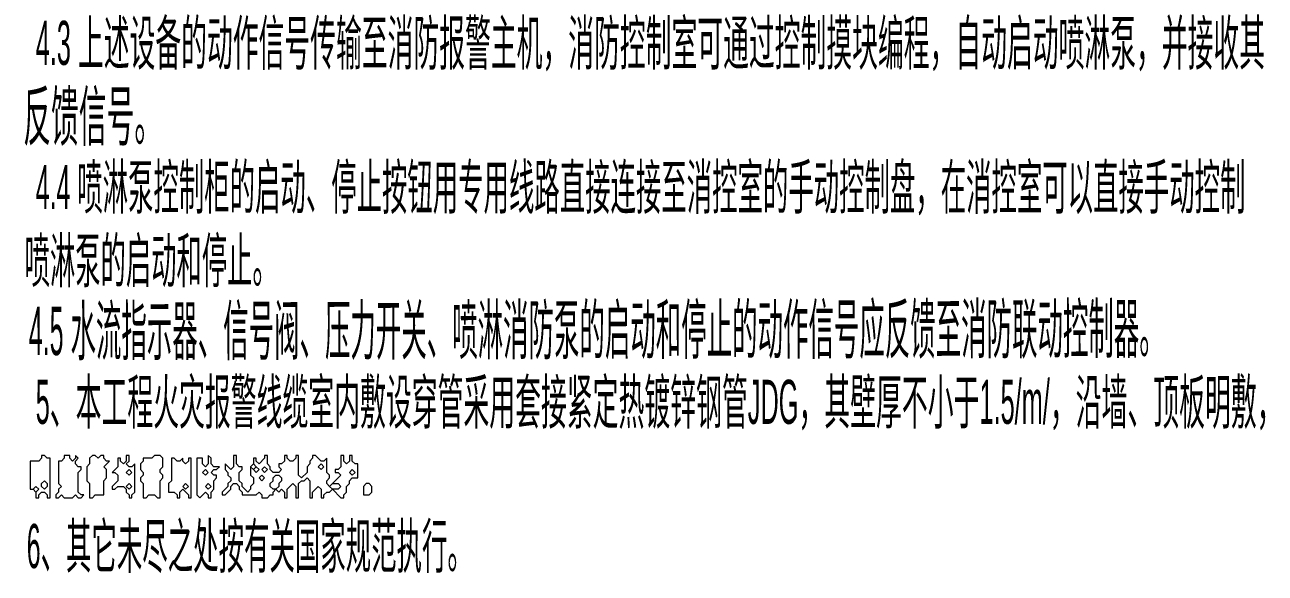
# Model space of a CAD drawing. Extents: x 67 to 2454, y 50 to 1737.
# Drawn here: x 1354.1 to 1793.3, y 663.3 to 857.3 of the extents above; entities that cross this region are included whole.
import ezdxf

# ---------------------------------------------------------------- set-up
doc = ezdxf.new("R2010")
doc.units = 0
doc.layers.add('OCR_TEXT', color=6, linetype='Continuous', lineweight=0)
doc.layers.add('TEXT_FALLBACK_OUTLINE', color=2, linetype='Continuous', lineweight=0)
doc.styles.add('wqy-unicode', font='wqy-unicode.lff')

msp = doc.modelspace()

# ---------------------------------------------------------------- linework, layer by layer
at = {"layer": 'TEXT_FALLBACK_OUTLINE', "color": 2}
for points in [[(1360, 705), (1360, 704), (1359, 703), (1356, 703), (1356, 693), (1357, 693), (1358, 692), (1358, 690), (1359, 690), (1359, 691), (1360, 692), (1361, 692), (1362, 691), (1362, 690), (1363, 690), (1363, 704), (1362, 704), (1361, 705)], [(1368, 705), (1368, 704), (1367, 703), (1366, 703), (1366, 695), (1367, 694), (1366, 693), (1366, 692), (1365, 691), (1365, 690), (1366, 690), (1367, 691), (1368, 690), (1371, 690), (1372, 691), (1373, 690), (1374, 690), (1375, 691), (1374, 691), (1373, 692), (1373, 699), (1374, 700), (1374, 701), (1373, 701), (1372, 702), (1372, 703), (1373, 704), (1372, 705), (1372, 704), (1371, 703), (1370, 704), (1370, 705)], [(1378, 705), (1377, 704), (1377, 702), (1376, 701), (1376, 696), (1377, 695), (1377, 690), (1378, 690), (1379, 691), (1382, 691), (1382, 696), (1383, 697), (1383, 700), (1382, 701), (1384, 703), (1383, 703), (1382, 704), (1382, 705), (1381, 705), (1380, 704), (1379, 705)], [(1390, 705), (1390, 703), (1389, 702), (1388, 703), (1388, 704), (1387, 704), (1387, 701), (1385, 699), (1386, 699), (1387, 698), (1387, 696), (1385, 694), (1385, 693), (1386, 693), (1387, 694), (1389, 694), (1390, 693), (1390, 692), (1391, 691), (1391, 690), (1392, 690), (1392, 691), (1393, 692), (1393, 702), (1392, 701), (1391, 701), (1390, 702), (1391, 703), (1391, 705)], [(1400, 705), (1399, 704), (1396, 704), (1396, 703), (1395, 702), (1395, 700), (1396, 699), (1396, 698), (1395, 697), (1395, 696), (1396, 695), (1396, 690), (1397, 690), (1398, 691), (1400, 691), (1401, 690), (1402, 690), (1402, 696), (1403, 697), (1403, 698), (1402, 699), (1402, 700), (1403, 701), (1403, 704), (1402, 705)], [(1406, 704), (1406, 696), (1405, 695), (1405, 692), (1407, 692), (1408, 691), (1408, 690), (1409, 690), (1409, 692), (1410, 693), (1412, 691), (1412, 690), (1413, 690), (1413, 704), (1412, 704), (1412, 703), (1411, 702), (1410, 703), (1410, 704), (1409, 703), (1408, 703), (1407, 704)], [(1419, 705), (1419, 702), (1418, 701), (1417, 702), (1417, 704), (1415, 704), (1415, 691), (1416, 690), (1418, 692), (1419, 691), (1419, 690), (1420, 690), (1420, 692), (1421, 693), (1421, 696), (1422, 697), (1422, 698), (1421, 698), (1420, 699), (1421, 700), (1422, 700), (1423, 701), (1421, 701), (1420, 702), (1420, 704)], [(1390, 699), (1391, 700), (1392, 699), (1391, 698)], [(1417, 699), (1418, 700), (1419, 699), (1418, 698)], [(1434, 701), (1435, 702), (1436, 701), (1435, 700)], [(1435, 700), (1436, 701), (1437, 700), (1436, 699)], [(1438, 700), (1439, 701), (1440, 700), (1439, 699)], [(1458, 701), (1459, 702), (1460, 701), (1459, 700)], [(1469, 699), (1470, 700), (1471, 699), (1470, 698)], [(1360, 695), (1361, 696), (1362, 695), (1362, 694), (1361, 693), (1360, 694)], [(1390, 694), (1391, 695), (1392, 694), (1391, 693)], [(1410, 694), (1411, 695), (1412, 694), (1411, 693)], [(1418, 694), (1419, 695), (1420, 694), (1419, 693)], [(1437, 697), (1438, 698), (1439, 697), (1438, 696)], [(1442, 697), (1443, 698), (1444, 698), (1445, 697), (1445, 696), (1444, 695), (1444, 694), (1443, 693), (1442, 693), (1441, 694), (1441, 695), (1442, 696)], [(1462, 694), (1463, 695), (1465, 695), (1466, 694), (1465, 693), (1463, 693)], [(1475, 695), (1474, 694), (1474, 691), (1476, 691), (1477, 692), (1477, 694), (1476, 695)], [(1357, 693), (1358, 694), (1359, 693), (1358, 692)]]:
    msp.add_lwpolyline(points, close=True, dxfattribs=at)
for points in [[(1428, 705), (1428, 701), (1427, 700), (1425, 702), (1425, 700), (1426, 699), (1426, 698), (1427, 697), (1427, 696), (1426, 695), (1426, 694), (1424, 692), (1424, 691), (1425, 691), (1427, 693), (1427, 694), (1428, 695), (1429, 695), (1430, 694), (1430, 693), (1431, 692), (1431, 691), (1436, 691), (1437, 692), (1438, 691), (1438, 690), (1440, 690), (1441, 691), (1442, 691), (1442, 692), (1443, 693), (1444, 692), (1445, 693), (1446, 692), (1446, 690), (1447, 690), (1447, 693), (1449, 695), (1450, 694), (1450, 690), (1451, 690), (1451, 695), (1452, 696), (1453, 696), (1454, 697), (1455, 696), (1455, 690), (1456, 690), (1456, 692), (1458, 694), (1459, 693), (1459, 690), (1460, 690), (1460, 691), (1461, 692), (1462, 692), (1463, 693), (1466, 690), (1467, 690), (1467, 691), (1468, 692), (1468, 694), (1469, 695), (1469, 696)], [(1434, 701), (1434, 698), (1435, 697), (1435, 695), (1434, 694), (1434, 693), (1433, 692), (1431, 694), (1431, 695), (1430, 696), (1430, 699), (1431, 700), (1431, 701), (1430, 701), (1429, 702), (1429, 705), (1428, 705)], [(1469, 696), (1470, 697), (1472, 697), (1472, 702), (1471, 702), (1470, 703), (1470, 705), (1469, 705), (1469, 703), (1468, 702), (1467, 703), (1467, 705), (1466, 705), (1466, 701), (1465, 700), (1464, 700), (1464, 699), (1465, 699), (1466, 698), (1462, 694), (1461, 695), (1461, 696), (1462, 697), (1462, 698), (1461, 699), (1461, 704), (1460, 703), (1459, 703), (1457, 705), (1456, 705), (1456, 704), (1455, 703), (1455, 702), (1454, 701), (1454, 699), (1452, 697), (1451, 698), (1451, 705), (1450, 705), (1450, 704), (1449, 703), (1448, 703), (1447, 704), (1447, 705), (1446, 705), (1446, 703), (1445, 702), (1444, 702), (1444, 701), (1445, 700), (1444, 699), (1442, 699), (1441, 700), (1441, 701), (1440, 702), (1440, 705), (1439, 705), (1439, 704), (1437, 702), (1436, 703), (1436, 704), (1435, 704), (1435, 702), (1434, 701)]]:
    msp.add_lwpolyline(points, dxfattribs=at)

# ---------------------------------------------------------------- texts
at = {"layer": 'OCR_TEXT', "color": 6, "style": 'wqy-unicode'}
for s, height, width, p in [('4.3 上述设备的动作信号传输至消防报警主机，消防控制室可通过控制摸块编程，自动启动喷淋泵，并接收其', 15.6, 0.429503, (1357.93, 843.14)), ('反馈信号。', 17.16, 0.42024, (1353.52, 816.45)), ('4.4 喷淋泵控制柜的启动、停止按钮用专用线路直接连接至消控室的手动控制盘，在消控室可以直接手动控制', 15.6, 0.422652, (1357.93, 792.14)), ('喷淋泵的启动和停止。', 15.6, 0.421325, (1353.99, 766.14)), ('5、本工程火灾报警线缆室内敷设穿管采用套接紧定热镀锌钢管JDG，其壁厚不小于1.5/m/，沿墙、顶板明敷，', 15.6, 0.430243, (1357.92, 716.14)), ('6、其它未尽之处按有关国家规范执行。', 15.6, 0.423156, (1354.75, 665.14))]:
    msp.add_text(s, height=height, dxfattribs=dict(at, width=width)).set_placement(p)
at = {"layer": 'OCR_TEXT', "color": 6, "style": 'wqy-unicode', "width": 0.385032}
msp.add_text('4.5 水流指示器、信号阀、压力开关、喷淋消防泵的启动和停止的动作信号应反馈至消防联动控制器。', height=17.16, rotation=0.127, dxfattribs=at).set_placement((1355.51, 740.46))

doc.saveas('drawing.dxf')
